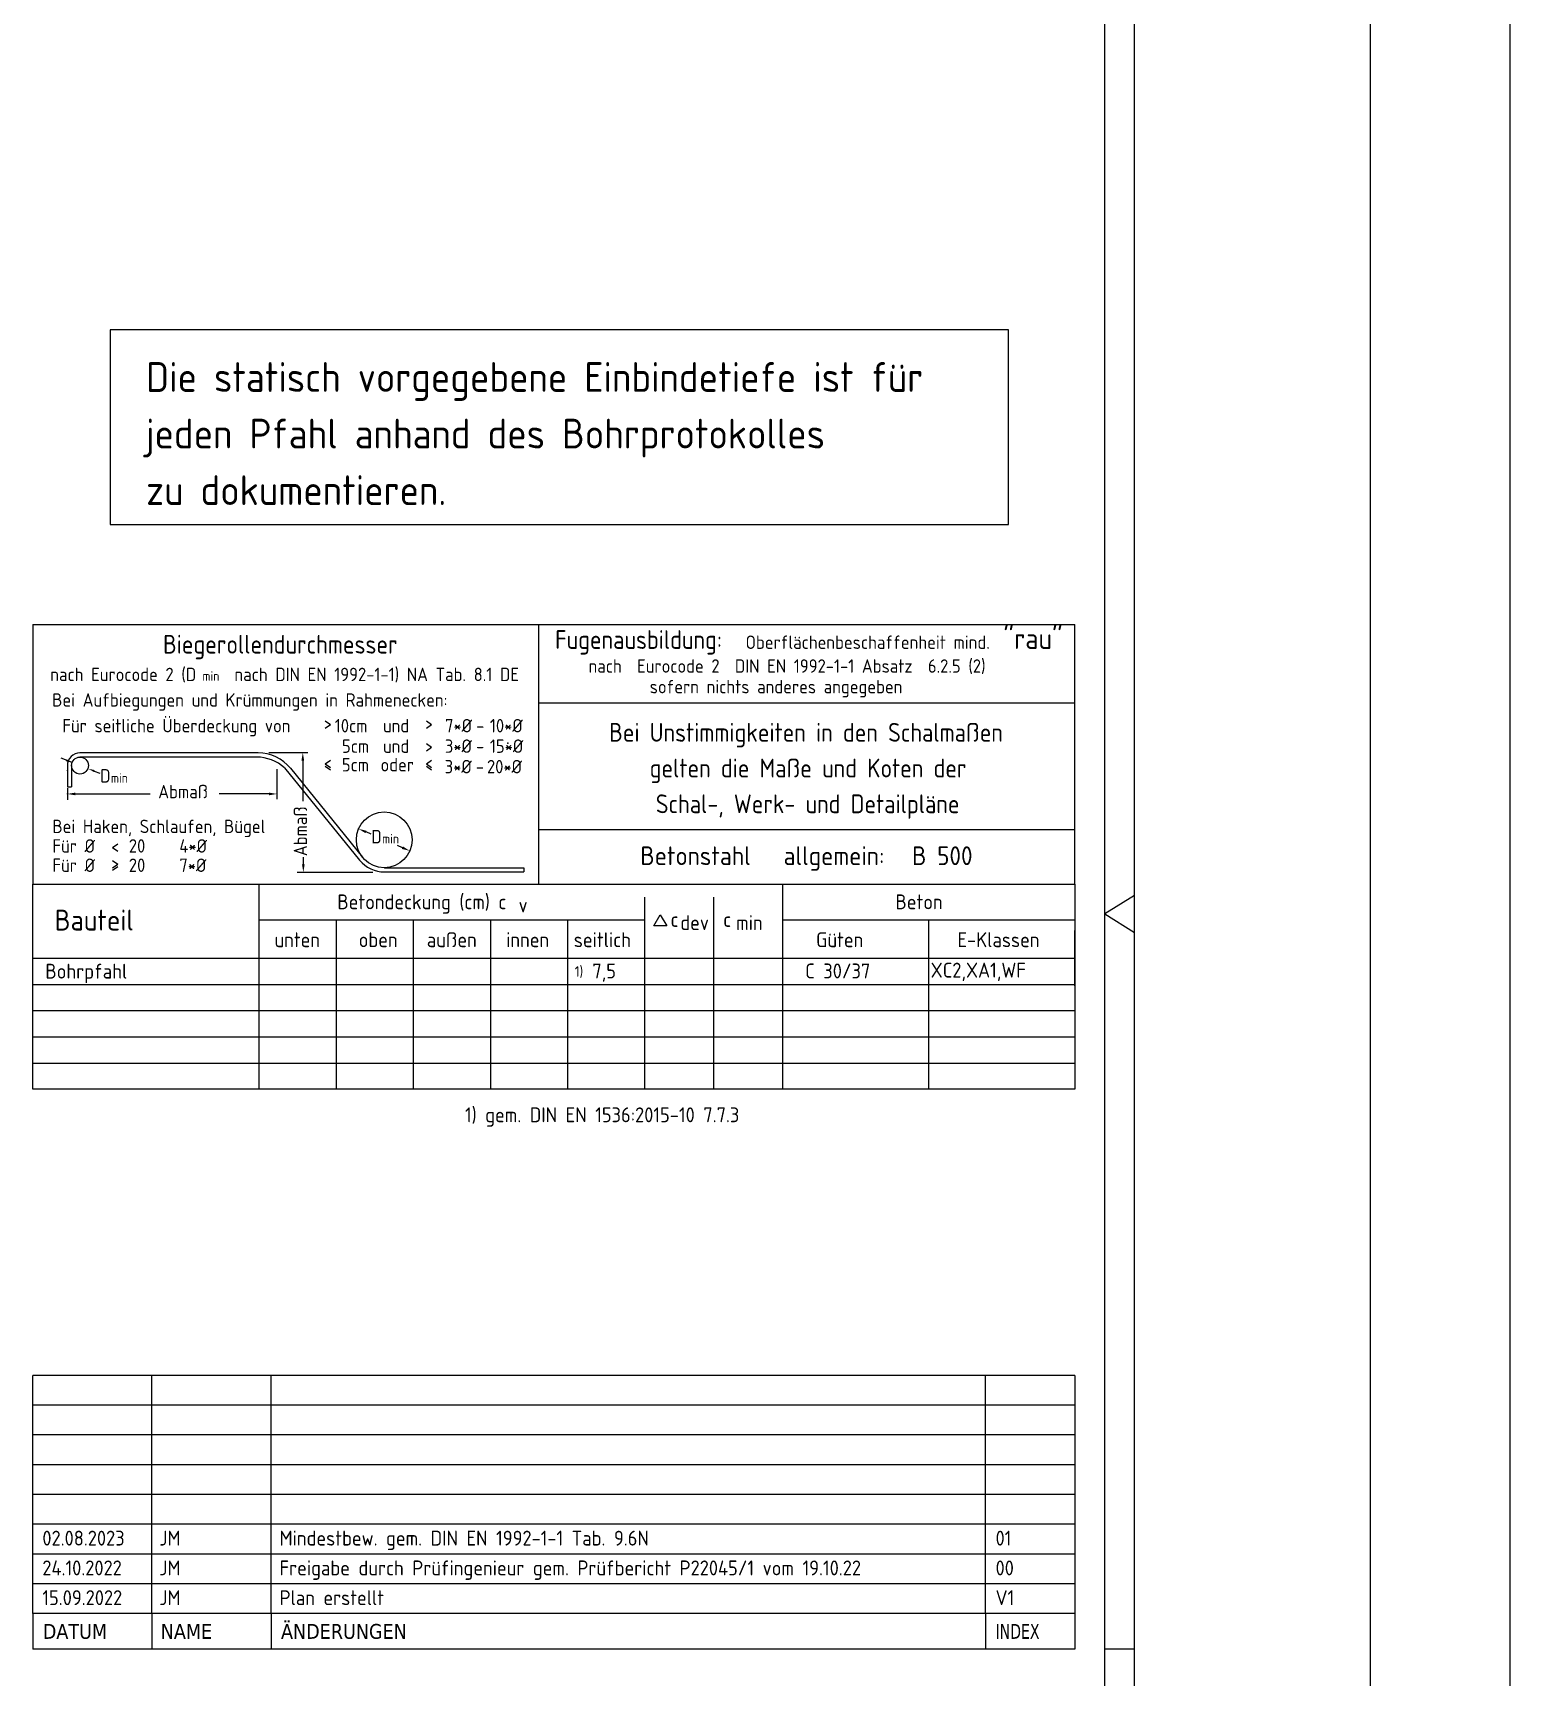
# Model space of a CAD drawing. Extents: x 14.6 to 34.3, y -1.7 to 19.5.
# Drawn here: x 24.85 to 31.05, y 5.65 to 12.55 of the extents above; entities that cross this region are included whole.
import ezdxf
from ezdxf.enums import TextEntityAlignment as Align

# ---------------------------------------------------------------- set-up
doc = ezdxf.new("R2010")
doc.units = 0
doc.header["$LTSCALE"] = 0.25
doc.linetypes.add('AUSGEZOGEN', pattern=[1000.01, 1000, 0.01])
for name, color, linetype in [('BET-ANS', 7, 'Continuous'), ('RAHMEN', 7, 'Continuous'), ('RND', 7, 'Continuous'), ('STEMPEL', 7, 'Continuous'), ('TEXT', 7, 'Continuous')]:
    doc.layers.add(name, color=color, linetype=linetype)
doc.styles.add('helv', font='tahoma.ttf')
doc.styles.add('txt', font='isocp.shx')

# ---------------------------------------------------------------- blocks, each defined once
blk = doc.blocks.new('DINA1')
at = {"layer": 'RAHMEN'}
blk.add_line((84.1, 59.4), (0, 59.4), dxfattribs=at)
at = {"layer": 'RAHMEN', "color": 7, "linetype": 'Continuous'}
for p, q in [((41.74, 59.4), (42.05, 58.9)), ((42.05, 58.9), (42.36, 59.4))]:
    blk.add_line(p, q, dxfattribs=at)
at = {"layer": 'RAHMEN', "color": 5}
blk.add_line((83.6, 58.9), (2, 58.9), dxfattribs=at)
blk = doc.blocks.new('Plankopf-ER')
at = {"layer": 'RAHMEN', "color": 7, "linetype": 'Continuous'}
for p, q in [((-0.5, 4.6), (-18, 4.6)), ((-18, 4.1), (-18, 4.6)), ((-16, 4.1), (-16, 4.6)), ((-14, 4.1), (-14, 4.6)), ((-2, 4.1), (-2, 4.6)), ((-0.5, 4.6), (-0.5, 4.1)), ((-0.5, 4.1), (-18, 4.1)), ((-18, 3.6), (-18, 4.1)), ((-16, 3.6), (-16, 4.1)), ((-14, 3.6), (-14, 4.1)), ((-2, 3.6), (-2, 4.1)), ((-0.5, 4.1), (-0.5, 3.6)), ((-0.5, 3.6), (-18, 3.6)), ((-18, 3.1), (-18, 3.6)), ((-16, 3.1), (-16, 3.6)), ((-14, 3.1), (-14, 3.6)), ((-2, 3.1), (-2, 3.6)), ((-0.5, 3.6), (-0.5, 3.1)), ((-0.5, 3.1), (-18, 3.1)), ((-18, 2.6), (-18, 3.1)), ((-16, 2.6), (-16, 3.1)), ((-14, 2.6), (-14, 3.1)), ((-2, 2.6), (-2, 3.1)), ((-0.5, 3.1), (-0.5, 2.6)), ((-0.5, 2.6), (-18, 2.6)), ((-18, 2.1), (-18, 2.6)), ((-16, 2.1), (-16, 2.6)), ((-14, 2.1), (-14, 2.6)), ((-2, 2.1), (-2, 2.6)), ((-0.5, 2.6), (-0.5, 2.1)), ((-0.5, 2.1), (-18, 2.1)), ((-18, 1.6), (-18, 2.1)), ((-16, 1.6), (-16, 2.1)), ((-14, 1.6), (-14, 2.1)), ((-2, 1.6), (-2, 2.1)), ((-0.5, 2.1), (-0.5, 1.6)), ((-0.5, 1.6), (-18, 1.6)), ((-18, 1.1), (-18, 1.6)), ((-16, 1.1), (-16, 1.6)), ((-14, 1.1), (-14, 1.6)), ((-2, 1.1), (-2, 1.6)), ((-0.5, 1.6), (-0.5, 1.1)), ((-0.5, 1.1), (-18, 1.1)), ((-18, 0.6), (-18, 1.1)), ((-16, 0.6), (-16, 1.1)), ((-14, 0.6), (-14, 1.1)), ((-2, 0.6), (-2, 1.1)), ((-0.5, 1.1), (-0.5, 0.6)), ((-0.5, 0.6), (-18, 0.6)), ((-18, 0.6), (-18, 0)), ((-16, 0.6), (-16, 0)), ((-14, 0.6), (-14, 0)), ((-2, 0.6), (-2, 0)), ((-0.5, 0.6), (-0.5, 0)), ((-0.5, 0), (-18, 0))]:
    blk.add_line(p, q, dxfattribs=at)
at = {"layer": 'RAHMEN', "color": 7, "linetype": 'Continuous', "style": 'txt'}
for tag, p in [('INDEX-D8', (-17.841, 4.242)), ('INDEX-N8', (-15.876, 4.242)), ('INDEX-X8', (-13.857, 4.242)), ('INDEX8', (-1.833, 4.242)), ('INDEX-D7', (-17.841, 3.742)), ('INDEX-N7', (-15.876, 3.742)), ('INDEX-X7', (-13.857, 3.742)), ('INDEX7', (-1.833, 3.742)), ('INDEX-D6', (-17.841, 3.242)), ('INDEX-N6', (-15.876, 3.242)), ('INDEX-X6', (-13.857, 3.242)), ('INDEX6', (-1.833, 3.242)), ('INDEX-D5', (-17.841, 2.742)), ('INDEX-N5', (-15.876, 2.742)), ('INDEX-X5', (-13.857, 2.742)), ('INDEX5', (-1.833, 2.742)), ('INDEX-D4', (-17.841, 2.242)), ('INDEX-N4', (-15.876, 2.242)), ('INDEX-X4', (-13.857, 2.242)), ('INDEX4', (-1.833, 2.242)), ('INDEX-D3', (-17.841, 1.742)), ('INDEX-N3', (-15.876, 1.742)), ('INDEX-X3', (-13.857, 1.742)), ('INDEX3', (-1.833, 1.742)), ('INDEX-D2', (-17.841, 1.242)), ('INDEX-N2', (-15.876, 1.242)), ('INDEX-X2', (-13.857, 1.242)), ('INDEX2', (-1.833, 1.242)), ('INDEX-D1', (-17.841, 0.742)), ('INDEX-N1', (-15.876, 0.742)), ('INDEX-X1', (-13.857, 0.742)), ('INDEX1', (-1.833, 0.742))]:
    blk.add_attdef(tag, p, '', height=0.25, dxfattribs=at)
at = {"layer": 'STEMPEL', "color": 7, "linetype": 'Continuous', "style": 'helv'}
for s, p in [('DATUM', (-17.833, 0.176)), ('NAME', (-15.853, 0.176)), ('ÄNDERUNGEN', (-13.833, 0.176))]:
    blk.add_text(s, height=0.25, dxfattribs=at).set_placement(p)
at = {"layer": 'STEMPEL', "color": 7, "linetype": 'Continuous', "style": 'helv', "width": 0.8}
blk.add_text('INDEX', height=0.25, dxfattribs=at).set_placement((-1.833, 0.176))

msp = doc.modelspace()

# ---------------------------------------------------------------- linework, layer by layer
at = {"layer": 'RAHMEN', "color": 5, "linetype": 'Continuous'}
for p, q in [((24.8507, 10.0662), (29.2257, 10.0662)), ((24.8507, 10.0662), (24.8507, 8.9766)), ((26.9753, 8.9766), (26.9753, 10.0662)), ((29.2257, 8.9766), (29.2257, 10.0662)), ((29.2257, 8.5498), (29.2257, 8.781))]:
    msp.add_line(p, q, dxfattribs=at)
at = {"layer": 'RAHMEN', "color": 7, "linetype": 'AUSGEZOGEN'}
for p, q in [((26.9753, 9.7374), (29.2257, 9.7374)), ((26.0997, 9.6448), (26.0779, 9.6601)), ((26.0997, 9.6448), (26.0779, 9.6295)), ((26.5247, 9.6448), (26.5028, 9.6601)), ((26.5247, 9.6448), (26.5028, 9.6295)), ((26.5249, 9.5499), (26.5031, 9.5652)), ((26.5249, 9.5499), (26.5031, 9.5346)), ((26.0779, 9.4809), (26.0997, 9.4962)), ((26.0779, 9.4809), (26.0997, 9.4656)), ((26.0779, 9.4712), (26.0997, 9.4559)), ((26.5028, 9.4809), (26.5247, 9.4962)), ((26.5028, 9.4809), (26.5247, 9.4656)), ((26.5028, 9.4712), (26.5247, 9.4559)), ((26.9753, 9.2054), (29.2257, 9.2054)), ((25.1854, 9.1295), (25.2072, 9.1448)), ((25.1854, 9.1295), (25.2072, 9.1142)), ((25.2072, 9.059), (25.1854, 9.0743)), ((25.2072, 9.059), (25.1854, 9.0438)), ((25.2072, 9.0494), (25.1854, 9.0341)), ((24.8507, 8.6653), (29.2257, 8.6653)), ((24.8507, 8.5553), (29.2257, 8.5553)), ((24.8507, 8.4453), (29.2257, 8.4453)), ((24.8507, 8.3353), (29.2257, 8.3353)), ((24.8507, 8.2253), (29.2257, 8.2253))]:
    msp.add_line(p, q, dxfattribs=at)
at = {"layer": 'RAHMEN', "color": 7, "linetype": 'Continuous'}
for p, q in [((25.7963, 9.5271), (25.0485, 9.5271)), ((25.842, 9.5287), (26.0051, 9.5287)), ((25.0155, 9.4868), (24.9689, 9.5048)), ((24.9954, 9.4739), (24.9954, 9.3853)), ((25.0131, 9.4739), (25.0131, 9.3853)), ((25.7899, 9.5093), (25.0485, 9.5093)), ((25.8753, 9.4591), (25.8753, 9.3323)), ((25.9075, 9.4647), (26.2225, 9.0771)), ((25.9318, 9.4626), (26.2349, 9.0896)), ((25.9839, 9.4951), (25.9839, 9.3246)), ((25.1084, 9.4511), (25.1319, 9.442)), ((24.9954, 9.3853), (25.0131, 9.3853)), ((24.9954, 9.3797), (24.9954, 9.3295)), ((25.0291, 9.3548), (25.3432, 9.3548)), ((25.8416, 9.3548), (25.6324, 9.3548)), ((26.2712, 9.1857), (26.2493, 9.1952)), ((26.4023, 9.1292), (26.3818, 9.138)), ((25.9862, 9.0599), (25.9862, 9.0894)), ((26.3273, 9.0452), (26.9119, 9.0449)), ((26.9119, 9.0449), (26.9119, 9.0272)), ((25.801, 8.1283), (25.801, 8.9766)), ((25.9606, 9.0261), (26.2773, 9.0261)), ((26.3273, 9.0272), (26.9119, 9.0272)), ((27.9999, 8.1153), (27.9999, 8.9766)), ((27.4206, 8.1153), (27.4206, 8.9218)), ((27.7102, 8.1153), (27.7102, 8.9218)), ((26.125, 8.1153), (26.125, 8.8257)), ((26.4489, 8.1153), (26.4489, 8.8257)), ((26.7728, 8.1153), (26.7728, 8.8257)), ((27.0967, 8.1153), (27.0967, 8.8257)), ((28.6128, 8.1153), (28.6128, 8.8257)), ((25.801, 8.1153), (25.801, 8.6653)), ((27.4206, 8.1153), (27.4206, 8.6653)), ((29.4757, 5.7638), (29.3507, 5.7638))]:
    msp.add_line(p, q, dxfattribs=at)
at = {"layer": 'RAHMEN', "color": 1, "linetype": 'Continuous'}
for p, q in [((25.801, 8.8257), (27.4206, 8.8257)), ((27.9999, 8.8257), (29.2257, 8.8257))]:
    msp.add_line(p, q, dxfattribs=at)
at = {"layer": 'RAHMEN', "color": 5, "linetype": 'AUSGEZOGEN'}
msp.add_lwpolyline([(24.8507, 8.9766), (29.2257, 8.9766), (29.2257, 8.1153), (24.8507, 8.1153)], close=True, dxfattribs=at)
at = {"layer": 'RAHMEN', "color": 1, "linetype": 'Continuous'}
msp.add_lwpolyline([(27.485, 8.848), (27.5122, 8.8008), (27.4577, 8.8008)], close=True, dxfattribs=at)
at = {"layer": 'RAHMEN', "color": 7, "linetype": 'Continuous'}
for centre, radius in [((25.0485, 9.4739), 0.0354), ((26.3258, 9.1622), 0.117)]:
    msp.add_circle(centre, radius, dxfattribs=at)
for centre, radius, start, end in [((25.0485, 9.4739), 0.0531, 89.99998, 180), ((25.7963, 9.3525), 0.1746, 39.09564, 90), ((25.7899, 9.3322), 0.1772, 48.41068, 90), ((26.3273, 9.1622), 0.135, 219.09564, 270)]:
    msp.add_arc(centre, radius, start, end, dxfattribs=at)
for p in [(26.8444, 9.5675), (24.9954, 9.4534), (24.9954, 9.3548), (26.2183, 9.2085), (26.4333, 9.1158)]:
    msp.add_point(p, dxfattribs=at)
for points in [[(25.9895, 9.4951), (25.9783, 9.4951), (25.9839, 9.5288)], [(24.9895, 9.4921), (24.9926, 9.5003), (25.0155, 9.4868)], [(25.1068, 9.447), (25.11, 9.4551), (25.084, 9.4605)], [(25.0291, 9.3492), (25.0291, 9.3605), (24.9954, 9.3548)], [(25.8416, 9.3492), (25.8416, 9.3605), (25.8753, 9.3548)], [(26.2471, 9.19), (26.2515, 9.2003), (26.2183, 9.2085)], [(26.4, 9.124), (26.4045, 9.1344), (26.4333, 9.1158)], [(25.9918, 9.0599), (25.9805, 9.0599), (25.9862, 9.0261)]]:
    msp.add_solid(points, dxfattribs=at)
at = {"layer": 'RND', "color": 1, "linetype": 'AUSGEZOGEN'}
for points in [[(30.467, 4.2202), (30.467, 19.4202)], [(31.0529, 4.2528), (31.0529, 19.4528)]]:
    msp.add_lwpolyline(points, dxfattribs=at)
at = {"layer": 'TEXT', "color": 6, "linetype": 'AUSGEZOGEN'}
msp.add_lwpolyline([(25.1752, 10.4863), (28.9468, 10.4863), (28.9468, 11.3034), (25.1752, 11.3034)], close=True, dxfattribs=at)

# ---------------------------------------------------------------- block references
at = {"layer": 'BET-ANS', "xscale": 0.25, "yscale": 0.25, "zscale": 0.25}
msp.add_blockref('Plankopf-ER', (29.3507, 5.7638), dxfattribs=at).add_auto_attribs({'INDEX1': 'V1', 'INDEX-N1': 'JM', 'INDEX-D1': '15.09.2022', 'INDEX-X1': 'Plan erstellt', 'INDEX2': '00', 'INDEX-N2': 'JM', 'INDEX-D2': '24.10.2022', 'INDEX-X2': 'Freigabe durch Prüfingenieur gem. Prüfbericht P22045/1 vom 19.10.22', 'INDEX3': '01', 'INDEX-N3': 'JM', 'INDEX-D3': '02.08.2023', 'INDEX-X3': 'Mindestbew. gem. DIN EN 1992-1-1 Tab. 9.6N'})
at = {"layer": 'RAHMEN', "xscale": 0.25, "yscale": 0.25, "zscale": 0.25, "rotation": 270}
msp.add_blockref('DINA1', (14.6257, 19.3638), dxfattribs=at)

# ---------------------------------------------------------------- texts
at = {"layer": 'RAHMEN', "color": 1, "linetype": 'Continuous', "style": 'txt', "width": 0.95}
for s, p in [('Biegerollendurchmesser', (25.8896, 9.944)), ('Fugenausbildung:', (27.3937, 9.9637)), ('Bei Unstimmigkeiten in den Schalmaßen', (28.0969, 9.5741)), ('gelten die Maße und Koten der', (28.1054, 9.4241)), ('Schal-, Werk- und Detailpläne', (28.1037, 9.2741))]:
    msp.add_text(s, height=0.07875, dxfattribs=at).set_placement(p, align=Align.CENTER)
at = {"layer": 'RAHMEN', "color": 7, "linetype": 'Continuous', "style": 'txt'}
for s, height, p in [('Oberflächenbeschaffenheit mind.', 0.05625, (27.8429, 9.9637)), ('nach  Eurocode 2  DIN EN 1992-1-1 Absatz  6.2.5 (2)', 0.05625, (27.1838, 9.8638)), ('sofern nichts anderes angegeben', 0.05625, (27.4404, 9.7772)), ('Bei Aufbiegungen und Krümmungen in Rahmenecken:', 0.05625, (24.9316, 9.7214)), ('10cm', 0.05625, (26.1182, 9.6133)), ('und', 0.05625, (26.3204, 9.6133)), ('7*%%C', 0.05625, (26.5812, 9.6133)), ('10*%%C', 0.05625, (26.7694, 9.6133)), ('-', 0.0563, (26.7119, 9.6133)), ('5cm', 0.05625, (26.1484, 9.5274)), ('und', 0.05625, (26.3206, 9.5274)), ('3*%%C', 0.05625, (26.5804, 9.5274)), ('-', 0.0563, (26.7112, 9.5274)), ('15*%%C', 0.05625, (26.7694, 9.5274)), ('D', 0.0563, (25.133, 9.4027)), ('5cm', 0.05625, (26.1479, 9.4494)), ('oder', 0.05625, (26.3102, 9.4494)), ('3*%%C', 0.05625, (26.5797, 9.4414)), ('-', 0.0563, (26.7105, 9.4414)), ('20*%%C', 0.05625, (26.7571, 9.4414)), ('Abmaß', 0.05625, (25.377, 9.3366)), ('Bei Haken, Schlaufen, Bügel', 0.05625, (24.9327, 9.1905)), ('D', 0.0563, (26.2716, 9.1475)), ('Für %%C', 0.05625, (24.9326, 9.1085)), ('20', 0.05625, (25.2536, 9.1085)), ('4*%%C', 0.05625, (25.4655, 9.1085)), ('Für %%C', 0.05625, (24.9326, 9.0275)), ('20', 0.05625, (25.2536, 9.0275)), ('7*%%C', 0.05625, (25.4655, 9.0275))]:
    msp.add_text(s, height=height, dxfattribs=at).set_placement(p)
msp.add_text('nach Eurocode 2 (D     nach DIN EN 1992-1-1) NA Tab. 8.1 DE', height=0.05625, dxfattribs=at).set_placement((25.9077, 9.8285), align=Align.CENTER)
msp.add_text('Für seitliche Überdeckung von', height=0.05625, dxfattribs=at).set_placement((25.932, 9.6133), align=Align.RIGHT)
msp.add_text('Abmaß', height=0.05625, rotation=90, dxfattribs=at).set_placement((26.0021, 9.0937))
at = {"layer": 'RAHMEN', "color": 1, "linetype": 'Continuous', "style": 'txt'}
for s, height, p in [('Betonstahl', 0.07875, (27.4011, 9.0561)), ('allgemein:', 0.07875, (28.0027, 9.0561)), ('B 500 ', 0.07875, (28.5421, 9.0561)), ('Betondeckung (cm) c', 0.0625, (26.1288, 8.8707)), ('Beton', 0.0625, (28.472, 8.8707)), ('Bauteil', 0.0875, (24.942, 8.7815)), ('v', 0.0625, (26.8897, 8.8575)), ('c', 0.0625, (27.528, 8.7965)), ('dev', 0.0625, (27.5688, 8.7833)), ('c', 0.0625, (27.7491, 8.7965)), ('min', 0.0625, (27.8034, 8.7833))]:
    msp.add_text(s, height=height, dxfattribs=at).set_placement(p)
at = {"layer": 'TEXT', "color": 6, "linetype": 'AUSGEZOGEN', "style": 'txt'}
for s, p in [('Die statisch vorgegebene Einbindetiefe ist für', (25.3257, 11.0427)), ('jeden Pfahl anhand des Bohrprotokolles', (25.3257, 10.8052)), ('zu dokumentieren.', (25.3257, 10.5677))]:
    msp.add_text(s, height=0.125, dxfattribs=at).set_placement(p)
at = {"layer": 'TEXT', "color": 1, "style": 'txt'}
msp.add_text('"rau"', height=0.0875, dxfattribs=at).set_placement((28.9254, 9.9636))
at = {"layer": 'TEXT', "color": 7, "linetype": 'AUSGEZOGEN', "style": 'txt'}
for s, height, p in [('min', 0.04008, (25.5625, 9.8296)), ('min', 0.04008, (25.1783, 9.402)), ('min', 0.04008, (26.3169, 9.1468)), ('unten', 0.0625, (25.8651, 8.7116)), ('oben', 0.0625, (26.2188, 8.7116)), ('außen', 0.0625, (26.5045, 8.7116)), ('innen', 0.0625, (26.8378, 8.7116)), ('seitlich', 0.0625, (27.1217, 8.7116)), ('Güten', 0.0625, (28.1389, 8.7116)), ('E-Klassen', 0.0625, (28.7326, 8.7116)), ('Bohrpfahl', 0.0625, (24.9029, 8.5795)), ('7,5', 0.0625, (27.1995, 8.5805)), ('C 30/37', 0.0625, (28.0934, 8.5805)), ('XC2,XA1,WF', 0.0625, (28.62, 8.5839)), ('1) gem. DIN EN 1536:2015-10 7.7.3', 0.0625, (26.6649, 7.9765))]:
    msp.add_text(s, height=height, dxfattribs=at).set_placement(p)
at = {"layer": 'TEXT', "color": 102, "linetype": 'AUSGEZOGEN', "style": 'txt'}
msp.add_text('1)', height=0.045, dxfattribs=at).set_placement((27.1257, 8.587))

doc.saveas('drawing.dxf')
